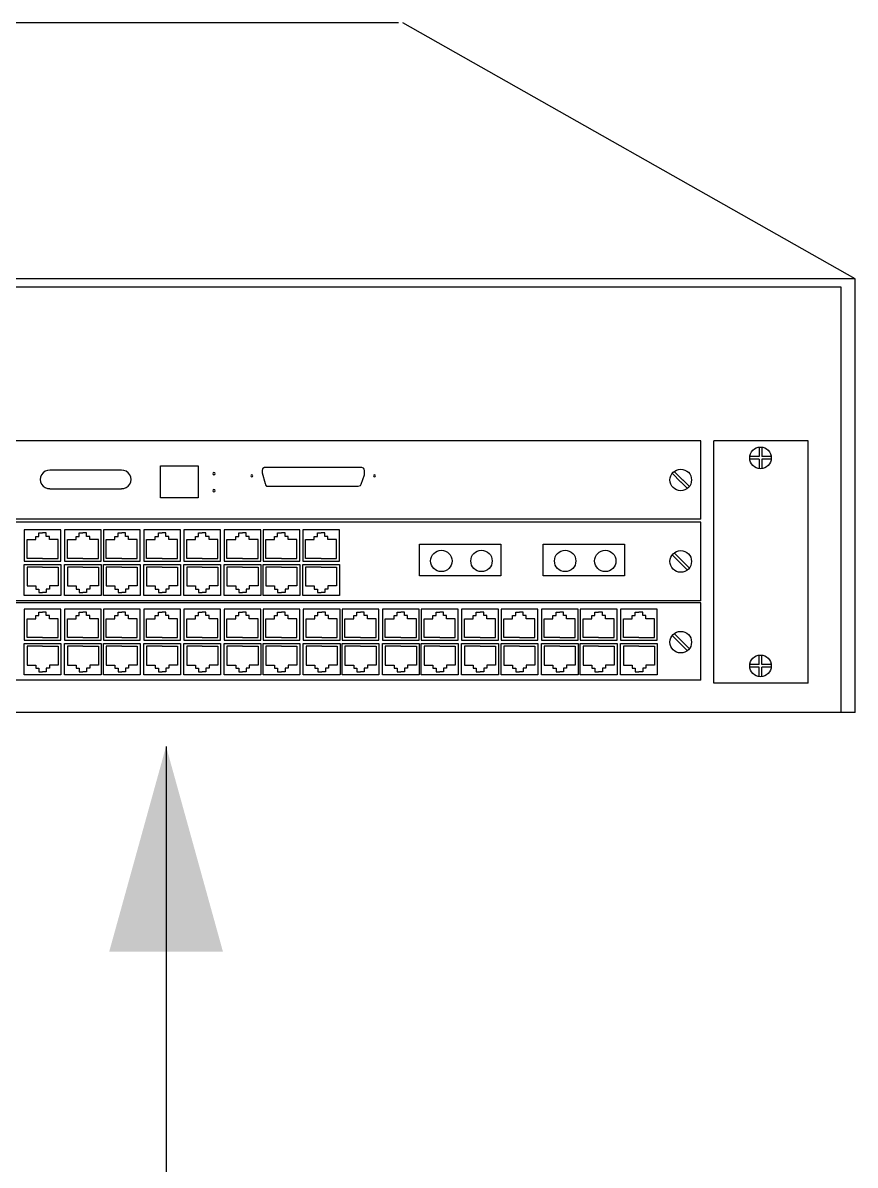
# Model space of a CAD drawing. Header units: millimetres. Extents: x 4 to 3929, y -454 to 587.
# Drawn here: x 1992.74 to 2026.89, y 232.39 to 279.25 of the extents above; entities that cross this region are included whole.
import ezdxf

# ---------------------------------------------------------------- set-up
doc = ezdxf.new("R2010")
doc.units = ezdxf.units.MM
doc.header["$LTSCALE"] = 10
doc.layers.add('CZ-LIN1', color=7, linetype='Continuous')
doc.layers.add('CZ-SYMB', color=2, linetype='Continuous')

# ---------------------------------------------------------------- blocks, each defined once
blk = doc.blocks.new('HA')
at = {"layer": 'CZ-LIN1'}
blk.add_solid([(-2.333, -8.423), (0, 0), (2.333, -8.423)], dxfattribs=at)

msp = doc.modelspace()

# ---------------------------------------------------------------- linework, layer by layer
at = {"layer": 'CZ-LIN1'}
msp.add_line((1998.615, 249.572), (1998.615, 188.027), dxfattribs=at)
at = {"layer": 'CZ-SYMB'}
for p, q in [((2008.157, 279.255), (1959.619, 279.255)), ((2026.886, 268.756), (2008.334, 279.255)), ((2026.886, 268.756), (1977.177, 268.756)), ((2026.886, 250.957), (2026.886, 268.756)), ((2026.317, 268.414), (1977.746, 268.414)), ((2026.317, 250.957), (2026.317, 268.414)), ((2020.555, 262.109), (1978.057, 262.109)), ((2020.555, 258.89), (2020.555, 262.109)), ((2024.952, 262.109), (2021.084, 262.109)), ((2021.084, 252.17), (2021.084, 262.109)), ((2024.952, 252.17), (2024.952, 262.109)), ((2022.945, 261.849), (2022.945, 261.462)), ((2023.058, 261.849), (2023.058, 261.462)), ((1998.382, 261.086), (1999.933, 261.086)), ((1998.382, 259.77), (1998.382, 261.086)), ((1999.933, 261.086), (1999.933, 259.77)), ((2022.945, 261.462), (2022.558, 261.462)), ((2022.945, 261.348), (2022.558, 261.348)), ((2022.945, 261.348), (2022.945, 260.961)), ((2023.445, 261.462), (2023.058, 261.462)), ((2023.445, 261.348), (2023.058, 261.348)), ((2023.058, 261.348), (2023.058, 260.961)), ((1996.782, 260.898), (1993.85, 260.898)), ((2002.568, 260.952), (2002.553, 260.887)), ((2002.553, 260.887), (2002.553, 260.791)), ((2002.553, 260.791), (2002.683, 260.354)), ((2002.588, 260.972), (2002.568, 260.952)), ((2002.648, 261.013), (2002.588, 260.972)), ((2006.648, 261.013), (2002.648, 261.013)), ((2006.623, 260.329), (2006.753, 260.706)), ((2006.713, 260.987), (2006.648, 261.013)), ((2006.738, 260.947), (2006.713, 260.987)), ((2006.753, 260.892), (2006.738, 260.947)), ((2006.758, 260.796), (2006.753, 260.892)), ((2006.753, 260.706), (2006.758, 260.796)), ((2019.733, 260.415), (2019.375, 260.773)), ((2019.814, 260.496), (2019.456, 260.854)), ((1993.85, 260.143), (1996.782, 260.143)), ((2002.683, 260.354), (2002.699, 260.299)), ((2002.699, 260.299), (2002.719, 260.263)), ((2002.719, 260.263), (2002.729, 260.253)), ((2002.729, 260.253), (2006.493, 260.253)), ((2006.493, 260.253), (2006.593, 260.268)), ((2006.593, 260.268), (2006.623, 260.329)), ((2020.003, 260.146), (2019.729, 260.419)), ((2020.083, 260.226), (2019.81, 260.5)), ((1999.933, 259.77), (1998.382, 259.77)), ((2020.555, 258.89), (1978.057, 258.89)), ((2020.555, 258.768), (1978.057, 258.768)), ((2020.555, 255.548), (2020.555, 258.768)), ((1992.794, 258.452), (1992.794, 257.174)), ((1994.301, 258.452), (1992.794, 258.452)), ((1993.396, 258.331), (1993.548, 258.331)), ((1993.396, 258.187), (1993.396, 258.331)), ((1993.7, 258.331), (1993.548, 258.331)), ((1993.7, 258.187), (1993.7, 258.331)), ((1994.301, 257.174), (1994.301, 258.452)), ((1995.955, 258.452), (1994.448, 258.452)), ((1994.448, 258.452), (1994.448, 257.174)), ((1995.049, 258.331), (1995.202, 258.331)), ((1995.049, 258.187), (1995.049, 258.331)), ((1995.354, 258.331), (1995.202, 258.331)), ((1995.354, 258.187), (1995.354, 258.331)), ((1995.955, 257.174), (1995.955, 258.452)), ((1997.55, 258.452), (1996.043, 258.452)), ((1996.043, 258.452), (1996.043, 257.174)), ((1996.644, 258.331), (1996.797, 258.331)), ((1996.644, 258.187), (1996.644, 258.331)), ((1996.949, 258.331), (1996.797, 258.331)), ((1996.949, 258.187), (1996.949, 258.331)), ((1997.55, 257.174), (1997.55, 258.452)), ((1999.204, 258.452), (1997.697, 258.452)), ((1997.697, 258.452), (1997.697, 257.174)), ((1998.298, 258.331), (1998.45, 258.331)), ((1998.298, 258.187), (1998.298, 258.331)), ((1998.603, 258.331), (1998.45, 258.331)), ((1998.603, 258.187), (1998.603, 258.331)), ((1999.204, 257.174), (1999.204, 258.452)), ((2000.85, 258.452), (1999.343, 258.452)), ((1999.343, 258.452), (1999.343, 257.174)), ((1999.944, 258.331), (2000.096, 258.331)), ((1999.944, 258.187), (1999.944, 258.331)), ((2000.249, 258.331), (2000.096, 258.331)), ((2000.249, 258.187), (2000.249, 258.331)), ((2000.85, 257.174), (2000.85, 258.452)), ((2002.504, 258.452), (2000.997, 258.452)), ((2000.997, 258.452), (2000.997, 257.174)), ((2001.598, 258.187), (2001.598, 258.331)), ((2001.598, 258.331), (2001.75, 258.331)), ((2001.903, 258.331), (2001.75, 258.331)), ((2001.903, 258.187), (2001.903, 258.331)), ((2002.504, 257.174), (2002.504, 258.452)), ((2004.099, 258.452), (2002.592, 258.452)), ((2002.592, 258.452), (2002.592, 257.174)), ((2003.193, 258.187), (2003.193, 258.331)), ((2003.193, 258.331), (2003.345, 258.331)), ((2003.497, 258.331), (2003.345, 258.331)), ((2003.497, 258.187), (2003.497, 258.331)), ((2004.099, 257.174), (2004.099, 258.452)), ((2005.73, 258.452), (2004.223, 258.452)), ((2004.223, 258.452), (2004.223, 257.174)), ((2004.824, 258.187), (2004.824, 258.331)), ((2004.824, 258.331), (2004.976, 258.331)), ((2005.129, 258.331), (2004.976, 258.331)), ((2005.129, 258.187), (2005.129, 258.331)), ((2005.73, 257.174), (2005.73, 258.452)), ((1992.911, 257.282), (1992.911, 258.059)), ((1992.911, 258.059), (1993.268, 258.059)), ((1993.268, 258.187), (1993.396, 258.187)), ((1993.268, 258.059), (1993.268, 258.187)), ((1993.828, 258.187), (1993.7, 258.187)), ((1993.828, 258.059), (1993.828, 258.187)), ((1994.184, 258.059), (1993.828, 258.059)), ((1994.184, 257.282), (1994.184, 258.059)), ((1994.565, 258.059), (1994.922, 258.059)), ((1994.565, 257.282), (1994.565, 258.059)), ((1994.922, 258.059), (1994.922, 258.187)), ((1994.922, 258.187), (1995.049, 258.187)), ((1995.482, 258.187), (1995.354, 258.187)), ((1995.482, 258.059), (1995.482, 258.187)), ((1995.838, 258.059), (1995.482, 258.059)), ((1995.838, 257.282), (1995.838, 258.059)), ((1996.16, 258.059), (1996.517, 258.059)), ((1996.16, 257.282), (1996.16, 258.059)), ((1996.517, 258.059), (1996.517, 258.187)), ((1996.517, 258.187), (1996.644, 258.187)), ((1997.076, 258.187), (1996.949, 258.187)), ((1997.076, 258.059), (1997.076, 258.187)), ((1997.433, 258.059), (1997.076, 258.059)), ((1997.433, 257.282), (1997.433, 258.059)), ((1997.814, 258.059), (1998.171, 258.059)), ((1997.814, 257.282), (1997.814, 258.059)), ((1998.171, 258.187), (1998.298, 258.187)), ((1998.171, 258.059), (1998.171, 258.187)), ((1998.73, 258.187), (1998.603, 258.187)), ((1998.73, 258.059), (1998.73, 258.187)), ((1999.087, 258.059), (1998.73, 258.059)), ((1999.087, 257.282), (1999.087, 258.059)), ((1999.46, 258.059), (1999.817, 258.059)), ((1999.46, 257.282), (1999.46, 258.059)), ((1999.817, 258.059), (1999.817, 258.187)), ((1999.817, 258.187), (1999.944, 258.187)), ((2000.376, 258.187), (2000.249, 258.187)), ((2000.376, 258.059), (2000.376, 258.187)), ((2000.733, 258.059), (2000.376, 258.059)), ((2000.733, 257.282), (2000.733, 258.059)), ((2001.114, 258.059), (2001.47, 258.059)), ((2001.114, 257.282), (2001.114, 258.059)), ((2001.47, 258.187), (2001.598, 258.187)), ((2001.47, 258.059), (2001.47, 258.187)), ((2002.03, 258.187), (2001.903, 258.187)), ((2002.03, 258.059), (2002.03, 258.187)), ((2002.387, 258.059), (2002.03, 258.059)), ((2002.387, 257.282), (2002.387, 258.059)), ((2002.709, 258.059), (2003.065, 258.059)), ((2002.709, 257.282), (2002.709, 258.059)), ((2003.065, 258.187), (2003.193, 258.187)), ((2003.065, 258.059), (2003.065, 258.187)), ((2003.625, 258.187), (2003.497, 258.187)), ((2003.625, 258.059), (2003.625, 258.187)), ((2003.982, 258.059), (2003.625, 258.059)), ((2003.982, 257.282), (2003.982, 258.059)), ((2004.34, 258.059), (2004.696, 258.059)), ((2004.34, 257.282), (2004.34, 258.059)), ((2004.696, 258.187), (2004.824, 258.187)), ((2004.696, 258.059), (2004.696, 258.187)), ((2005.256, 258.187), (2005.129, 258.187)), ((2005.256, 258.059), (2005.256, 258.187)), ((2005.613, 258.059), (2005.256, 258.059)), ((2005.613, 257.282), (2005.613, 258.059)), ((2009.007, 257.872), (2012.349, 257.872)), ((2009.007, 256.569), (2009.007, 257.872)), ((2012.349, 257.872), (2012.349, 256.569)), ((2014.087, 257.872), (2017.428, 257.872)), ((2014.087, 256.569), (2014.087, 257.872)), ((2017.428, 257.872), (2017.428, 256.569)), ((2019.733, 257.073), (2019.375, 257.431)), ((2019.814, 257.154), (2019.456, 257.512)), ((1992.794, 257.174), (1994.301, 257.174)), ((1992.794, 255.76), (1992.794, 257.039)), ((1992.794, 257.039), (1994.301, 257.039)), ((1993.548, 257.282), (1992.911, 257.282)), ((1992.911, 256.93), (1992.911, 256.153)), ((1993.548, 256.93), (1992.911, 256.93)), ((1993.548, 257.282), (1994.184, 257.282)), ((1993.548, 256.93), (1994.184, 256.93)), ((1994.184, 256.93), (1994.184, 256.153)), ((1994.301, 257.039), (1994.301, 255.76)), ((1994.448, 257.174), (1995.955, 257.174)), ((1994.448, 257.039), (1995.955, 257.039)), ((1994.448, 255.76), (1994.448, 257.039)), ((1995.202, 257.282), (1994.565, 257.282)), ((1995.202, 256.93), (1994.565, 256.93)), ((1994.565, 256.93), (1994.565, 256.153)), ((1995.202, 257.282), (1995.838, 257.282)), ((1995.202, 256.93), (1995.838, 256.93)), ((1995.838, 256.93), (1995.838, 256.153)), ((1995.955, 257.039), (1995.955, 255.76)), ((1996.043, 257.174), (1997.55, 257.174)), ((1996.043, 257.039), (1997.55, 257.039)), ((1996.043, 255.76), (1996.043, 257.039)), ((1996.797, 257.282), (1996.16, 257.282)), ((1996.797, 256.93), (1996.16, 256.93)), ((1996.16, 256.93), (1996.16, 256.153)), ((1996.797, 257.282), (1997.433, 257.282)), ((1996.797, 256.93), (1997.433, 256.93)), ((1997.433, 256.93), (1997.433, 256.153)), ((1997.55, 257.039), (1997.55, 255.76)), ((1997.697, 257.174), (1999.204, 257.174)), ((1997.697, 257.039), (1999.204, 257.039)), ((1997.697, 255.76), (1997.697, 257.039)), ((1998.45, 257.282), (1997.814, 257.282)), ((1998.45, 256.93), (1997.814, 256.93)), ((1997.814, 256.93), (1997.814, 256.153)), ((1998.45, 257.282), (1999.087, 257.282)), ((1998.45, 256.93), (1999.087, 256.93)), ((1999.087, 256.93), (1999.087, 256.153)), ((1999.204, 257.039), (1999.204, 255.76)), ((1999.343, 257.174), (2000.85, 257.174)), ((1999.343, 257.039), (2000.85, 257.039)), ((1999.343, 255.76), (1999.343, 257.039)), ((2000.096, 257.282), (1999.46, 257.282)), ((2000.096, 256.93), (1999.46, 256.93)), ((1999.46, 256.93), (1999.46, 256.153)), ((2000.096, 257.282), (2000.733, 257.282)), ((2000.096, 256.93), (2000.733, 256.93)), ((2000.733, 256.93), (2000.733, 256.153)), ((2000.85, 257.039), (2000.85, 255.76)), ((2000.997, 257.174), (2002.504, 257.174)), ((2000.997, 257.039), (2002.504, 257.039)), ((2000.997, 255.76), (2000.997, 257.039)), ((2001.75, 257.282), (2001.114, 257.282)), ((2001.75, 256.93), (2001.114, 256.93)), ((2001.114, 256.93), (2001.114, 256.153)), ((2001.75, 257.282), (2002.387, 257.282)), ((2001.75, 256.93), (2002.387, 256.93)), ((2002.387, 256.93), (2002.387, 256.153)), ((2002.504, 257.039), (2002.504, 255.76)), ((2002.592, 257.174), (2004.099, 257.174)), ((2002.592, 257.039), (2004.099, 257.039)), ((2002.592, 255.76), (2002.592, 257.039)), ((2003.345, 257.282), (2002.709, 257.282)), ((2003.345, 256.93), (2002.709, 256.93)), ((2002.709, 256.93), (2002.709, 256.153)), ((2003.345, 257.282), (2003.982, 257.282)), ((2003.345, 256.93), (2003.982, 256.93)), ((2003.982, 256.93), (2003.982, 256.153)), ((2004.099, 257.039), (2004.099, 255.76)), ((2004.223, 257.174), (2005.73, 257.174)), ((2004.223, 257.039), (2005.73, 257.039)), ((2004.223, 255.76), (2004.223, 257.039)), ((2004.976, 257.282), (2004.34, 257.282)), ((2004.976, 256.93), (2004.34, 256.93)), ((2004.34, 256.93), (2004.34, 256.153)), ((2004.976, 257.282), (2005.613, 257.282)), ((2004.976, 256.93), (2005.613, 256.93)), ((2005.613, 256.93), (2005.613, 256.153)), ((2005.73, 257.039), (2005.73, 255.76)), ((2020.003, 256.804), (2019.729, 257.078)), ((2020.083, 256.884), (2019.81, 257.158)), ((2012.349, 256.569), (2009.007, 256.569)), ((2017.428, 256.569), (2014.087, 256.569)), ((1992.911, 256.153), (1993.268, 256.153)), ((1993.268, 256.153), (1993.268, 256.026)), ((1993.268, 256.026), (1993.396, 256.026)), ((1993.396, 256.026), (1993.396, 255.881)), ((1993.396, 255.881), (1993.548, 255.881)), ((1993.7, 255.881), (1993.548, 255.881)), ((1993.7, 256.026), (1993.7, 255.881)), ((1993.828, 256.026), (1993.7, 256.026)), ((1993.828, 256.153), (1993.828, 256.026)), ((1994.184, 256.153), (1993.828, 256.153)), ((1994.565, 256.153), (1994.922, 256.153)), ((1994.922, 256.153), (1994.922, 256.026)), ((1994.922, 256.026), (1995.049, 256.026)), ((1995.049, 256.026), (1995.049, 255.881)), ((1995.049, 255.881), (1995.202, 255.881)), ((1995.354, 255.881), (1995.202, 255.881)), ((1995.482, 256.026), (1995.354, 256.026)), ((1995.354, 256.026), (1995.354, 255.881)), ((1995.838, 256.153), (1995.482, 256.153)), ((1995.482, 256.153), (1995.482, 256.026)), ((1996.16, 256.153), (1996.517, 256.153)), ((1996.517, 256.153), (1996.517, 256.026)), ((1996.517, 256.026), (1996.644, 256.026)), ((1996.644, 256.026), (1996.644, 255.881)), ((1996.644, 255.881), (1996.797, 255.881)), ((1996.949, 255.881), (1996.797, 255.881)), ((1997.076, 256.026), (1996.949, 256.026)), ((1996.949, 256.026), (1996.949, 255.881)), ((1997.076, 256.153), (1997.076, 256.026)), ((1997.433, 256.153), (1997.076, 256.153)), ((1997.814, 256.153), (1998.171, 256.153)), ((1998.171, 256.153), (1998.171, 256.026)), ((1998.171, 256.026), (1998.298, 256.026)), ((1998.298, 256.026), (1998.298, 255.881)), ((1998.298, 255.881), (1998.45, 255.881)), ((1998.603, 255.881), (1998.45, 255.881)), ((1998.73, 256.026), (1998.603, 256.026)), ((1998.603, 256.026), (1998.603, 255.881)), ((1999.087, 256.153), (1998.73, 256.153)), ((1998.73, 256.153), (1998.73, 256.026)), ((1999.46, 256.153), (1999.817, 256.153)), ((1999.817, 256.153), (1999.817, 256.026)), ((1999.817, 256.026), (1999.944, 256.026)), ((1999.944, 256.026), (1999.944, 255.881)), ((1999.944, 255.881), (2000.096, 255.881)), ((2000.249, 255.881), (2000.096, 255.881)), ((2000.376, 256.026), (2000.249, 256.026)), ((2000.249, 256.026), (2000.249, 255.881)), ((2000.376, 256.153), (2000.376, 256.026)), ((2000.733, 256.153), (2000.376, 256.153)), ((2001.114, 256.153), (2001.47, 256.153)), ((2001.47, 256.153), (2001.47, 256.026)), ((2001.47, 256.026), (2001.598, 256.026)), ((2001.598, 256.026), (2001.598, 255.881)), ((2001.598, 255.881), (2001.75, 255.881)), ((2001.903, 255.881), (2001.75, 255.881)), ((2002.03, 256.026), (2001.903, 256.026)), ((2001.903, 256.026), (2001.903, 255.881)), ((2002.03, 256.153), (2002.03, 256.026)), ((2002.387, 256.153), (2002.03, 256.153)), ((2002.709, 256.153), (2003.065, 256.153)), ((2003.065, 256.153), (2003.065, 256.026)), ((2003.065, 256.026), (2003.193, 256.026)), ((2003.193, 256.026), (2003.193, 255.881)), ((2003.193, 255.881), (2003.345, 255.881)), ((2003.497, 255.881), (2003.345, 255.881)), ((2003.497, 256.026), (2003.497, 255.881)), ((2003.625, 256.026), (2003.497, 256.026)), ((2003.982, 256.153), (2003.625, 256.153)), ((2003.625, 256.153), (2003.625, 256.026)), ((2004.34, 256.153), (2004.696, 256.153)), ((2004.696, 256.153), (2004.696, 256.026)), ((2004.696, 256.026), (2004.824, 256.026)), ((2004.824, 256.026), (2004.824, 255.881)), ((2004.824, 255.881), (2004.976, 255.881)), ((2005.129, 255.881), (2004.976, 255.881)), ((2005.256, 256.026), (2005.129, 256.026)), ((2005.129, 256.026), (2005.129, 255.881)), ((2005.256, 256.153), (2005.256, 256.026)), ((2005.613, 256.153), (2005.256, 256.153)), ((2020.555, 255.548), (1978.057, 255.548)), ((2020.555, 255.455), (1978.057, 255.455)), ((1994.301, 255.76), (1992.794, 255.76)), ((1995.955, 255.76), (1994.448, 255.76)), ((1997.55, 255.76), (1996.043, 255.76)), ((1999.204, 255.76), (1997.697, 255.76)), ((2000.85, 255.76), (1999.343, 255.76)), ((2002.504, 255.76), (2000.997, 255.76)), ((2004.099, 255.76), (2002.592, 255.76)), ((2005.73, 255.76), (2004.223, 255.76)), ((2020.555, 252.293), (2020.555, 255.455)), ((1992.794, 255.201), (1992.794, 253.922)), ((1994.301, 255.201), (1992.794, 255.201)), ((1993.396, 255.08), (1993.548, 255.08)), ((1993.396, 254.935), (1993.396, 255.08)), ((1993.7, 255.08), (1993.548, 255.08)), ((1993.7, 254.935), (1993.7, 255.08)), ((1994.301, 253.922), (1994.301, 255.201)), ((1995.955, 255.201), (1994.448, 255.201)), ((1994.448, 255.201), (1994.448, 253.922)), ((1995.049, 254.935), (1995.049, 255.08)), ((1995.049, 255.08), (1995.202, 255.08)), ((1995.354, 255.08), (1995.202, 255.08)), ((1995.354, 254.935), (1995.354, 255.08)), ((1995.955, 253.922), (1995.955, 255.201)), ((1997.55, 255.201), (1996.043, 255.201)), ((1996.043, 255.201), (1996.043, 253.922)), ((1996.644, 254.935), (1996.644, 255.08)), ((1996.644, 255.08), (1996.797, 255.08)), ((1996.949, 255.08), (1996.797, 255.08)), ((1996.949, 254.935), (1996.949, 255.08)), ((1997.55, 253.922), (1997.55, 255.201)), ((1999.204, 255.201), (1997.697, 255.201)), ((1997.697, 255.201), (1997.697, 253.922)), ((1998.298, 255.08), (1998.45, 255.08)), ((1998.298, 254.935), (1998.298, 255.08)), ((1998.603, 255.08), (1998.45, 255.08)), ((1998.603, 254.935), (1998.603, 255.08)), ((1999.204, 253.922), (1999.204, 255.201)), ((1999.343, 255.201), (1999.343, 253.922)), ((2000.85, 255.201), (1999.343, 255.201)), ((1999.944, 254.935), (1999.944, 255.08)), ((1999.944, 255.08), (2000.096, 255.08)), ((2000.249, 255.08), (2000.096, 255.08)), ((2000.249, 254.935), (2000.249, 255.08)), ((2000.85, 253.922), (2000.85, 255.201)), ((2002.504, 255.201), (2000.997, 255.201)), ((2000.997, 255.201), (2000.997, 253.922)), ((2001.598, 255.08), (2001.75, 255.08)), ((2001.598, 254.935), (2001.598, 255.08)), ((2001.903, 255.08), (2001.75, 255.08)), ((2001.903, 254.935), (2001.903, 255.08)), ((2002.504, 253.922), (2002.504, 255.201)), ((2002.592, 255.201), (2002.592, 253.922)), ((2004.099, 255.201), (2002.592, 255.201)), ((2003.193, 254.935), (2003.193, 255.08)), ((2003.193, 255.08), (2003.345, 255.08)), ((2003.497, 255.08), (2003.345, 255.08)), ((2003.497, 254.935), (2003.497, 255.08)), ((2004.099, 253.922), (2004.099, 255.201)), ((2004.246, 255.201), (2004.246, 253.922)), ((2005.753, 255.201), (2004.246, 255.201)), ((2004.847, 254.935), (2004.847, 255.08)), ((2004.847, 255.08), (2004.999, 255.08)), ((2005.151, 255.08), (2004.999, 255.08)), ((2005.151, 254.935), (2005.151, 255.08)), ((2005.753, 253.922), (2005.753, 255.201)), ((2005.838, 255.201), (2005.838, 253.922)), ((2007.346, 255.201), (2005.838, 255.201)), ((2006.44, 255.08), (2006.592, 255.08)), ((2006.44, 254.935), (2006.44, 255.08)), ((2006.744, 255.08), (2006.592, 255.08)), ((2006.744, 254.935), (2006.744, 255.08)), ((2007.346, 253.922), (2007.346, 255.201)), ((2008.999, 255.201), (2007.492, 255.201)), ((2007.492, 255.201), (2007.492, 253.922)), ((2008.094, 254.935), (2008.094, 255.08)), ((2008.094, 255.08), (2008.246, 255.08)), ((2008.398, 255.08), (2008.246, 255.08)), ((2008.398, 254.935), (2008.398, 255.08)), ((2008.999, 253.922), (2008.999, 255.201)), ((2010.594, 255.201), (2009.087, 255.201)), ((2009.087, 255.201), (2009.087, 253.922)), ((2009.689, 254.935), (2009.689, 255.08)), ((2009.689, 255.08), (2009.841, 255.08)), ((2009.993, 255.08), (2009.841, 255.08)), ((2009.993, 254.935), (2009.993, 255.08)), ((2010.594, 253.922), (2010.594, 255.201)), ((2010.741, 255.201), (2010.741, 253.922)), ((2012.248, 255.201), (2010.741, 255.201)), ((2011.342, 255.08), (2011.495, 255.08)), ((2011.342, 254.935), (2011.342, 255.08)), ((2011.647, 255.08), (2011.495, 255.08)), ((2011.647, 254.935), (2011.647, 255.08)), ((2012.248, 253.922), (2012.248, 255.201)), ((2012.36, 255.201), (2012.36, 253.922)), ((2013.867, 255.201), (2012.36, 255.201)), ((2012.961, 254.935), (2012.961, 255.08)), ((2012.961, 255.08), (2013.113, 255.08)), ((2013.265, 255.08), (2013.113, 255.08)), ((2013.265, 254.935), (2013.265, 255.08)), ((2013.867, 253.922), (2013.867, 255.201)), ((2015.521, 255.201), (2014.014, 255.201)), ((2014.014, 255.201), (2014.014, 253.922)), ((2014.615, 255.08), (2014.767, 255.08)), ((2014.615, 254.935), (2014.615, 255.08)), ((2014.919, 255.08), (2014.767, 255.08)), ((2014.919, 254.935), (2014.919, 255.08)), ((2015.521, 253.922), (2015.521, 255.201)), ((2017.115, 255.201), (2015.608, 255.201)), ((2015.608, 255.201), (2015.608, 253.922)), ((2016.21, 255.08), (2016.362, 255.08)), ((2016.21, 254.935), (2016.21, 255.08)), ((2016.514, 255.08), (2016.362, 255.08)), ((2016.514, 254.935), (2016.514, 255.08)), ((2017.115, 253.922), (2017.115, 255.201)), ((2018.769, 255.201), (2017.262, 255.201)), ((2017.262, 255.201), (2017.262, 253.922)), ((2017.864, 254.935), (2017.864, 255.08)), ((2017.864, 255.08), (2018.016, 255.08)), ((2018.168, 255.08), (2018.016, 255.08)), ((2018.168, 254.935), (2018.168, 255.08)), ((2018.769, 253.922), (2018.769, 255.201)), ((1992.911, 254.031), (1992.911, 254.808)), ((1992.911, 254.808), (1993.268, 254.808)), ((1993.268, 254.808), (1993.268, 254.935)), ((1993.268, 254.935), (1993.396, 254.935)), ((1993.828, 254.935), (1993.7, 254.935)), ((1993.828, 254.808), (1993.828, 254.935)), ((1994.184, 254.808), (1993.828, 254.808)), ((1994.184, 254.031), (1994.184, 254.808)), ((1994.565, 254.808), (1994.922, 254.808)), ((1994.565, 254.031), (1994.565, 254.808)), ((1994.922, 254.935), (1995.049, 254.935)), ((1994.922, 254.808), (1994.922, 254.935)), ((1995.482, 254.935), (1995.354, 254.935)), ((1995.482, 254.808), (1995.482, 254.935)), ((1995.838, 254.808), (1995.482, 254.808)), ((1995.838, 254.031), (1995.838, 254.808)), ((1996.16, 254.808), (1996.517, 254.808)), ((1996.16, 254.031), (1996.16, 254.808)), ((1996.517, 254.935), (1996.644, 254.935)), ((1996.517, 254.808), (1996.517, 254.935)), ((1997.076, 254.935), (1996.949, 254.935)), ((1997.076, 254.808), (1997.076, 254.935)), ((1997.433, 254.808), (1997.076, 254.808)), ((1997.433, 254.031), (1997.433, 254.808)), ((1997.814, 254.808), (1998.171, 254.808)), ((1997.814, 254.031), (1997.814, 254.808)), ((1998.171, 254.808), (1998.171, 254.935)), ((1998.171, 254.935), (1998.298, 254.935)), ((1998.73, 254.935), (1998.603, 254.935)), ((1998.73, 254.808), (1998.73, 254.935)), ((1999.087, 254.808), (1998.73, 254.808)), ((1999.087, 254.031), (1999.087, 254.808)), ((1999.46, 254.808), (1999.817, 254.808)), ((1999.46, 254.031), (1999.46, 254.808)), ((1999.817, 254.935), (1999.944, 254.935)), ((1999.817, 254.808), (1999.817, 254.935)), ((2000.376, 254.935), (2000.249, 254.935)), ((2000.376, 254.808), (2000.376, 254.935)), ((2000.733, 254.808), (2000.376, 254.808)), ((2000.733, 254.031), (2000.733, 254.808)), ((2001.114, 254.808), (2001.47, 254.808)), ((2001.114, 254.031), (2001.114, 254.808)), ((2001.47, 254.808), (2001.47, 254.935)), ((2001.47, 254.935), (2001.598, 254.935)), ((2002.03, 254.935), (2001.903, 254.935)), ((2002.03, 254.808), (2002.03, 254.935)), ((2002.387, 254.808), (2002.03, 254.808)), ((2002.387, 254.031), (2002.387, 254.808)), ((2002.709, 254.808), (2003.065, 254.808)), ((2002.709, 254.031), (2002.709, 254.808)), ((2003.065, 254.808), (2003.065, 254.935)), ((2003.065, 254.935), (2003.193, 254.935)), ((2003.625, 254.935), (2003.497, 254.935)), ((2003.625, 254.808), (2003.625, 254.935)), ((2003.982, 254.808), (2003.625, 254.808)), ((2003.982, 254.031), (2003.982, 254.808)), ((2004.362, 254.031), (2004.362, 254.808)), ((2004.362, 254.808), (2004.719, 254.808)), ((2004.719, 254.935), (2004.847, 254.935)), ((2004.719, 254.808), (2004.719, 254.935)), ((2005.279, 254.935), (2005.151, 254.935)), ((2005.279, 254.808), (2005.279, 254.935)), ((2005.636, 254.808), (2005.279, 254.808)), ((2005.636, 254.031), (2005.636, 254.808)), ((2005.955, 254.808), (2006.312, 254.808)), ((2005.955, 254.031), (2005.955, 254.808)), ((2006.312, 254.808), (2006.312, 254.935)), ((2006.312, 254.935), (2006.44, 254.935)), ((2006.872, 254.935), (2006.744, 254.935)), ((2006.872, 254.808), (2006.872, 254.935)), ((2007.229, 254.808), (2006.872, 254.808)), ((2007.229, 254.031), (2007.229, 254.808)), ((2007.609, 254.808), (2007.966, 254.808)), ((2007.609, 254.031), (2007.609, 254.808)), ((2007.966, 254.935), (2008.094, 254.935)), ((2007.966, 254.808), (2007.966, 254.935)), ((2008.526, 254.935), (2008.398, 254.935)), ((2008.526, 254.808), (2008.526, 254.935)), ((2008.883, 254.808), (2008.526, 254.808)), ((2008.883, 254.031), (2008.883, 254.808)), ((2009.204, 254.808), (2009.561, 254.808)), ((2009.204, 254.031), (2009.204, 254.808)), ((2009.561, 254.935), (2009.689, 254.935)), ((2009.561, 254.808), (2009.561, 254.935)), ((2010.121, 254.935), (2009.993, 254.935)), ((2010.121, 254.808), (2010.121, 254.935)), ((2010.477, 254.808), (2010.121, 254.808)), ((2010.477, 254.031), (2010.477, 254.808)), ((2010.858, 254.031), (2010.858, 254.808)), ((2010.858, 254.808), (2011.215, 254.808)), ((2011.215, 254.808), (2011.215, 254.935)), ((2011.215, 254.935), (2011.342, 254.935)), ((2011.775, 254.935), (2011.647, 254.935)), ((2011.775, 254.808), (2011.775, 254.935)), ((2012.131, 254.808), (2011.775, 254.808)), ((2012.131, 254.031), (2012.131, 254.808)), ((2012.476, 254.808), (2012.833, 254.808)), ((2012.476, 254.031), (2012.476, 254.808)), ((2012.833, 254.935), (2012.961, 254.935)), ((2012.833, 254.808), (2012.833, 254.935)), ((2013.393, 254.935), (2013.265, 254.935)), ((2013.393, 254.808), (2013.393, 254.935)), ((2013.75, 254.808), (2013.393, 254.808)), ((2013.75, 254.031), (2013.75, 254.808)), ((2014.13, 254.808), (2014.487, 254.808)), ((2014.13, 254.031), (2014.13, 254.808)), ((2014.487, 254.808), (2014.487, 254.935)), ((2014.487, 254.935), (2014.615, 254.935)), ((2015.047, 254.935), (2014.919, 254.935)), ((2015.047, 254.808), (2015.047, 254.935)), ((2015.404, 254.808), (2015.047, 254.808)), ((2015.404, 254.031), (2015.404, 254.808)), ((2015.725, 254.808), (2016.082, 254.808)), ((2015.725, 254.031), (2015.725, 254.808)), ((2016.082, 254.808), (2016.082, 254.935)), ((2016.082, 254.935), (2016.21, 254.935)), ((2016.642, 254.935), (2016.514, 254.935)), ((2016.642, 254.808), (2016.642, 254.935)), ((2016.999, 254.808), (2016.642, 254.808)), ((2016.999, 254.031), (2016.999, 254.808)), ((2017.379, 254.808), (2017.736, 254.808)), ((2017.379, 254.031), (2017.379, 254.808)), ((2017.736, 254.935), (2017.864, 254.935)), ((2017.736, 254.808), (2017.736, 254.935)), ((2018.296, 254.935), (2018.168, 254.935)), ((2018.296, 254.808), (2018.296, 254.935)), ((2018.653, 254.808), (2018.296, 254.808)), ((2018.653, 254.031), (2018.653, 254.808)), ((1993.548, 254.031), (1992.911, 254.031)), ((1993.548, 254.031), (1994.184, 254.031)), ((1995.202, 254.031), (1994.565, 254.031)), ((1995.202, 254.031), (1995.838, 254.031)), ((1996.797, 254.031), (1996.16, 254.031)), ((1996.797, 254.031), (1997.433, 254.031)), ((1998.45, 254.031), (1997.814, 254.031)), ((1998.45, 254.031), (1999.087, 254.031)), ((2000.096, 254.031), (1999.46, 254.031)), ((2000.096, 254.031), (2000.733, 254.031)), ((2001.75, 254.031), (2001.114, 254.031)), ((2001.75, 254.031), (2002.387, 254.031)), ((2003.345, 254.031), (2002.709, 254.031)), ((2003.345, 254.031), (2003.982, 254.031)), ((2004.999, 254.031), (2004.362, 254.031)), ((2004.999, 254.031), (2005.636, 254.031)), ((2006.592, 254.031), (2005.955, 254.031)), ((2006.592, 254.031), (2007.229, 254.031)), ((2008.246, 254.031), (2007.609, 254.031)), ((2008.246, 254.031), (2008.883, 254.031)), ((2009.841, 254.031), (2009.204, 254.031)), ((2009.841, 254.031), (2010.477, 254.031)), ((2011.495, 254.031), (2010.858, 254.031)), ((2011.495, 254.031), (2012.131, 254.031)), ((2013.113, 254.031), (2012.476, 254.031)), ((2013.113, 254.031), (2013.75, 254.031)), ((2014.767, 254.031), (2014.13, 254.031)), ((2014.767, 254.031), (2015.404, 254.031)), ((2016.362, 254.031), (2015.725, 254.031)), ((2016.362, 254.031), (2016.999, 254.031)), ((2018.016, 254.031), (2017.379, 254.031)), ((2018.016, 254.031), (2018.653, 254.031)), ((2019.733, 253.761), (2019.375, 254.119)), ((2019.814, 253.841), (2019.456, 254.2)), ((1992.794, 253.922), (1994.301, 253.922)), ((1992.794, 252.509), (1992.794, 253.787)), ((1992.794, 253.787), (1994.301, 253.787)), ((1992.911, 253.679), (1992.911, 252.902)), ((1993.548, 253.679), (1992.911, 253.679)), ((1993.548, 253.679), (1994.184, 253.679)), ((1994.184, 253.679), (1994.184, 252.902)), ((1994.301, 253.787), (1994.301, 252.509)), ((1994.448, 253.922), (1995.955, 253.922)), ((1994.448, 253.787), (1995.955, 253.787)), ((1994.448, 252.509), (1994.448, 253.787)), ((1995.202, 253.679), (1994.565, 253.679)), ((1994.565, 253.679), (1994.565, 252.902)), ((1995.202, 253.679), (1995.838, 253.679)), ((1995.838, 253.679), (1995.838, 252.902)), ((1995.955, 253.787), (1995.955, 252.509)), ((1996.043, 253.922), (1997.55, 253.922)), ((1996.043, 253.787), (1997.55, 253.787)), ((1996.043, 252.509), (1996.043, 253.787)), ((1996.797, 253.679), (1996.16, 253.679)), ((1996.16, 253.679), (1996.16, 252.902)), ((1996.797, 253.679), (1997.433, 253.679)), ((1997.433, 253.679), (1997.433, 252.902)), ((1997.55, 253.787), (1997.55, 252.509)), ((1997.697, 253.922), (1999.204, 253.922)), ((1997.697, 253.787), (1999.204, 253.787)), ((1997.697, 252.509), (1997.697, 253.787)), ((1997.814, 253.679), (1997.814, 252.902)), ((1998.45, 253.679), (1997.814, 253.679)), ((1998.45, 253.679), (1999.087, 253.679)), ((1999.087, 253.679), (1999.087, 252.902)), ((1999.204, 253.787), (1999.204, 252.509)), ((1999.343, 253.922), (2000.85, 253.922)), ((1999.343, 253.787), (2000.85, 253.787)), ((1999.343, 252.509), (1999.343, 253.787)), ((1999.46, 253.679), (1999.46, 252.902)), ((2000.096, 253.679), (1999.46, 253.679)), ((2000.096, 253.679), (2000.733, 253.679)), ((2000.733, 253.679), (2000.733, 252.902)), ((2000.85, 253.787), (2000.85, 252.509)), ((2000.997, 253.922), (2002.504, 253.922)), ((2000.997, 253.787), (2002.504, 253.787)), ((2000.997, 252.509), (2000.997, 253.787)), ((2001.114, 253.679), (2001.114, 252.902)), ((2001.75, 253.679), (2001.114, 253.679)), ((2001.75, 253.679), (2002.387, 253.679)), ((2002.387, 253.679), (2002.387, 252.902)), ((2002.504, 253.787), (2002.504, 252.509)), ((2002.592, 253.922), (2004.099, 253.922)), ((2002.592, 253.787), (2004.099, 253.787)), ((2002.592, 252.509), (2002.592, 253.787)), ((2003.345, 253.679), (2002.709, 253.679)), ((2002.709, 253.679), (2002.709, 252.902)), ((2003.345, 253.679), (2003.982, 253.679)), ((2003.982, 253.679), (2003.982, 252.902)), ((2004.099, 253.787), (2004.099, 252.509)), ((2004.246, 253.922), (2005.753, 253.922)), ((2004.246, 252.509), (2004.246, 253.787)), ((2004.246, 253.787), (2005.753, 253.787)), ((2004.362, 253.679), (2004.362, 252.902)), ((2004.999, 253.679), (2004.362, 253.679)), ((2004.999, 253.679), (2005.636, 253.679)), ((2005.636, 253.679), (2005.636, 252.902)), ((2005.753, 253.787), (2005.753, 252.509)), ((2005.838, 253.922), (2007.346, 253.922)), ((2005.838, 252.509), (2005.838, 253.787)), ((2005.838, 253.787), (2007.346, 253.787)), ((2005.955, 253.679), (2005.955, 252.902)), ((2006.592, 253.679), (2005.955, 253.679)), ((2006.592, 253.679), (2007.229, 253.679)), ((2007.229, 253.679), (2007.229, 252.902)), ((2007.346, 253.787), (2007.346, 252.509)), ((2007.492, 253.922), (2008.999, 253.922)), ((2007.492, 253.787), (2008.999, 253.787)), ((2007.492, 252.509), (2007.492, 253.787)), ((2007.609, 253.679), (2007.609, 252.902)), ((2008.246, 253.679), (2007.609, 253.679)), ((2008.246, 253.679), (2008.883, 253.679)), ((2008.883, 253.679), (2008.883, 252.902)), ((2008.999, 253.787), (2008.999, 252.509)), ((2009.087, 253.922), (2010.594, 253.922)), ((2009.087, 253.787), (2010.594, 253.787)), ((2009.087, 252.509), (2009.087, 253.787)), ((2009.204, 253.679), (2009.204, 252.902)), ((2009.841, 253.679), (2009.204, 253.679)), ((2009.841, 253.679), (2010.477, 253.679)), ((2010.477, 253.679), (2010.477, 252.902)), ((2010.594, 253.787), (2010.594, 252.509)), ((2010.741, 253.922), (2012.248, 253.922)), ((2010.741, 253.787), (2012.248, 253.787)), ((2010.741, 252.509), (2010.741, 253.787)), ((2010.858, 253.679), (2010.858, 252.902)), ((2011.495, 253.679), (2010.858, 253.679)), ((2011.495, 253.679), (2012.131, 253.679)), ((2012.131, 253.679), (2012.131, 252.902)), ((2012.248, 253.787), (2012.248, 252.509)), ((2012.36, 253.922), (2013.867, 253.922)), ((2012.36, 253.787), (2013.867, 253.787)), ((2012.36, 252.509), (2012.36, 253.787)), ((2013.113, 253.679), (2012.476, 253.679)), ((2012.476, 253.679), (2012.476, 252.902)), ((2013.113, 253.679), (2013.75, 253.679)), ((2013.75, 253.679), (2013.75, 252.902)), ((2013.867, 253.787), (2013.867, 252.509)), ((2014.014, 253.922), (2015.521, 253.922)), ((2014.014, 253.787), (2015.521, 253.787)), ((2014.014, 252.509), (2014.014, 253.787)), ((2014.13, 253.679), (2014.13, 252.902)), ((2014.767, 253.679), (2014.13, 253.679)), ((2014.767, 253.679), (2015.404, 253.679)), ((2015.404, 253.679), (2015.404, 252.902)), ((2015.521, 253.787), (2015.521, 252.509)), ((2015.608, 253.922), (2017.115, 253.922)), ((2015.608, 253.787), (2017.115, 253.787)), ((2015.608, 252.509), (2015.608, 253.787)), ((2015.725, 253.679), (2015.725, 252.902)), ((2016.362, 253.679), (2015.725, 253.679)), ((2016.362, 253.679), (2016.999, 253.679)), ((2016.999, 253.679), (2016.999, 252.902)), ((2017.115, 253.787), (2017.115, 252.509)), ((2017.262, 253.922), (2018.769, 253.922)), ((2017.262, 253.787), (2018.769, 253.787)), ((2017.262, 252.509), (2017.262, 253.787)), ((2017.379, 253.679), (2017.379, 252.902)), ((2018.016, 253.679), (2017.379, 253.679)), ((2018.016, 253.679), (2018.653, 253.679)), ((2018.653, 253.679), (2018.653, 252.902)), ((2018.769, 253.787), (2018.769, 252.509)), ((2020.003, 253.492), (2019.729, 253.765)), ((2020.083, 253.572), (2019.81, 253.846)), ((2022.945, 252.931), (2022.945, 253.317)), ((2023.058, 252.931), (2023.058, 253.317)), ((1992.911, 252.902), (1993.268, 252.902)), ((1993.268, 252.902), (1993.268, 252.774)), ((1993.268, 252.774), (1993.396, 252.774)), ((1993.396, 252.774), (1993.396, 252.63)), ((1993.396, 252.63), (1993.548, 252.63)), ((1993.7, 252.63), (1993.548, 252.63)), ((1993.828, 252.774), (1993.7, 252.774)), ((1993.7, 252.774), (1993.7, 252.63)), ((1994.184, 252.902), (1993.828, 252.902)), ((1993.828, 252.902), (1993.828, 252.774)), ((1994.565, 252.902), (1994.922, 252.902)), ((1994.922, 252.902), (1994.922, 252.774)), ((1994.922, 252.774), (1995.049, 252.774)), ((1995.049, 252.774), (1995.049, 252.63)), ((1995.049, 252.63), (1995.202, 252.63)), ((1995.354, 252.63), (1995.202, 252.63)), ((1995.354, 252.774), (1995.354, 252.63)), ((1995.482, 252.774), (1995.354, 252.774)), ((1995.838, 252.902), (1995.482, 252.902)), ((1995.482, 252.902), (1995.482, 252.774)), ((1996.16, 252.902), (1996.517, 252.902)), ((1996.517, 252.902), (1996.517, 252.774)), ((1996.517, 252.774), (1996.644, 252.774)), ((1996.644, 252.774), (1996.644, 252.63)), ((1996.644, 252.63), (1996.797, 252.63)), ((1996.949, 252.63), (1996.797, 252.63)), ((1996.949, 252.774), (1996.949, 252.63)), ((1997.076, 252.774), (1996.949, 252.774)), ((1997.076, 252.902), (1997.076, 252.774)), ((1997.433, 252.902), (1997.076, 252.902)), ((1997.814, 252.902), (1998.171, 252.902)), ((1998.171, 252.902), (1998.171, 252.774)), ((1998.171, 252.774), (1998.298, 252.774)), ((1998.298, 252.774), (1998.298, 252.63)), ((1998.298, 252.63), (1998.45, 252.63)), ((1998.603, 252.63), (1998.45, 252.63)), ((1998.73, 252.774), (1998.603, 252.774)), ((1998.603, 252.774), (1998.603, 252.63)), ((1999.087, 252.902), (1998.73, 252.902)), ((1998.73, 252.902), (1998.73, 252.774)), ((1999.46, 252.902), (1999.817, 252.902)), ((1999.817, 252.902), (1999.817, 252.774)), ((1999.817, 252.774), (1999.944, 252.774)), ((1999.944, 252.774), (1999.944, 252.63)), ((1999.944, 252.63), (2000.096, 252.63)), ((2000.249, 252.63), (2000.096, 252.63)), ((2000.249, 252.774), (2000.249, 252.63)), ((2000.376, 252.774), (2000.249, 252.774)), ((2000.733, 252.902), (2000.376, 252.902)), ((2000.376, 252.902), (2000.376, 252.774)), ((2001.114, 252.902), (2001.47, 252.902)), ((2001.47, 252.902), (2001.47, 252.774)), ((2001.47, 252.774), (2001.598, 252.774)), ((2001.598, 252.774), (2001.598, 252.63)), ((2001.598, 252.63), (2001.75, 252.63)), ((2001.903, 252.63), (2001.75, 252.63)), ((2001.903, 252.774), (2001.903, 252.63)), ((2002.03, 252.774), (2001.903, 252.774)), ((2002.387, 252.902), (2002.03, 252.902)), ((2002.03, 252.902), (2002.03, 252.774)), ((2002.709, 252.902), (2003.065, 252.902)), ((2003.065, 252.902), (2003.065, 252.774)), ((2003.065, 252.774), (2003.193, 252.774)), ((2003.193, 252.774), (2003.193, 252.63)), ((2003.193, 252.63), (2003.345, 252.63)), ((2003.497, 252.63), (2003.345, 252.63)), ((2003.625, 252.774), (2003.497, 252.774)), ((2003.497, 252.774), (2003.497, 252.63)), ((2003.982, 252.902), (2003.625, 252.902)), ((2003.625, 252.902), (2003.625, 252.774)), ((2004.362, 252.902), (2004.719, 252.902)), ((2004.719, 252.902), (2004.719, 252.774)), ((2004.719, 252.774), (2004.847, 252.774)), ((2004.847, 252.774), (2004.847, 252.63)), ((2004.847, 252.63), (2004.999, 252.63)), ((2005.151, 252.63), (2004.999, 252.63)), ((2005.151, 252.774), (2005.151, 252.63)), ((2005.279, 252.774), (2005.151, 252.774)), ((2005.636, 252.902), (2005.279, 252.902)), ((2005.279, 252.902), (2005.279, 252.774)), ((2005.955, 252.902), (2006.312, 252.902)), ((2006.312, 252.902), (2006.312, 252.774)), ((2006.312, 252.774), (2006.44, 252.774)), ((2006.44, 252.774), (2006.44, 252.63)), ((2006.44, 252.63), (2006.592, 252.63)), ((2006.744, 252.63), (2006.592, 252.63)), ((2006.744, 252.774), (2006.744, 252.63)), ((2006.872, 252.774), (2006.744, 252.774)), ((2007.229, 252.902), (2006.872, 252.902)), ((2006.872, 252.902), (2006.872, 252.774)), ((2007.609, 252.902), (2007.966, 252.902)), ((2007.966, 252.902), (2007.966, 252.774)), ((2007.966, 252.774), (2008.094, 252.774)), ((2008.094, 252.774), (2008.094, 252.63)), ((2008.094, 252.63), (2008.246, 252.63)), ((2008.398, 252.63), (2008.246, 252.63)), ((2008.398, 252.774), (2008.398, 252.63)), ((2008.526, 252.774), (2008.398, 252.774)), ((2008.883, 252.902), (2008.526, 252.902)), ((2008.526, 252.902), (2008.526, 252.774)), ((2009.204, 252.902), (2009.561, 252.902)), ((2009.561, 252.902), (2009.561, 252.774)), ((2009.561, 252.774), (2009.689, 252.774)), ((2009.689, 252.774), (2009.689, 252.63)), ((2009.689, 252.63), (2009.841, 252.63)), ((2009.993, 252.63), (2009.841, 252.63)), ((2009.993, 252.774), (2009.993, 252.63)), ((2010.121, 252.774), (2009.993, 252.774)), ((2010.477, 252.902), (2010.121, 252.902)), ((2010.121, 252.902), (2010.121, 252.774)), ((2010.858, 252.902), (2011.215, 252.902)), ((2011.215, 252.902), (2011.215, 252.774)), ((2011.215, 252.774), (2011.342, 252.774)), ((2011.342, 252.774), (2011.342, 252.63)), ((2011.342, 252.63), (2011.495, 252.63)), ((2011.647, 252.63), (2011.495, 252.63)), ((2011.775, 252.774), (2011.647, 252.774)), ((2011.647, 252.774), (2011.647, 252.63)), ((2012.131, 252.902), (2011.775, 252.902)), ((2011.775, 252.902), (2011.775, 252.774)), ((2012.476, 252.902), (2012.833, 252.902)), ((2012.833, 252.902), (2012.833, 252.774)), ((2012.833, 252.774), (2012.961, 252.774)), ((2012.961, 252.774), (2012.961, 252.63)), ((2012.961, 252.63), (2013.113, 252.63)), ((2013.265, 252.63), (2013.113, 252.63)), ((2013.265, 252.774), (2013.265, 252.63)), ((2013.393, 252.774), (2013.265, 252.774)), ((2013.75, 252.902), (2013.393, 252.902)), ((2013.393, 252.902), (2013.393, 252.774)), ((2014.13, 252.902), (2014.487, 252.902)), ((2014.487, 252.902), (2014.487, 252.774)), ((2014.487, 252.774), (2014.615, 252.774)), ((2014.615, 252.774), (2014.615, 252.63)), ((2014.615, 252.63), (2014.767, 252.63)), ((2014.919, 252.63), (2014.767, 252.63)), ((2015.047, 252.774), (2014.919, 252.774)), ((2014.919, 252.774), (2014.919, 252.63)), ((2015.404, 252.902), (2015.047, 252.902)), ((2015.047, 252.902), (2015.047, 252.774)), ((2015.725, 252.902), (2016.082, 252.902)), ((2016.082, 252.902), (2016.082, 252.774)), ((2016.082, 252.774), (2016.21, 252.774)), ((2016.21, 252.774), (2016.21, 252.63)), ((2016.21, 252.63), (2016.362, 252.63)), ((2016.514, 252.63), (2016.362, 252.63)), ((2016.642, 252.774), (2016.514, 252.774)), ((2016.514, 252.774), (2016.514, 252.63)), ((2016.999, 252.902), (2016.642, 252.902)), ((2016.642, 252.902), (2016.642, 252.774)), ((2017.379, 252.902), (2017.736, 252.902)), ((2017.736, 252.902), (2017.736, 252.774)), ((2017.736, 252.774), (2017.864, 252.774)), ((2017.864, 252.774), (2017.864, 252.63)), ((2017.864, 252.63), (2018.016, 252.63)), ((2018.168, 252.63), (2018.016, 252.63)), ((2018.168, 252.774), (2018.168, 252.63)), ((2018.296, 252.774), (2018.168, 252.774)), ((2018.653, 252.902), (2018.296, 252.902)), ((2018.296, 252.902), (2018.296, 252.774)), ((2022.945, 252.931), (2022.558, 252.931)), ((2022.945, 252.817), (2022.558, 252.817)), ((2022.945, 252.43), (2022.945, 252.817)), ((2023.445, 252.931), (2023.058, 252.931)), ((2023.445, 252.817), (2023.058, 252.817)), ((2023.058, 252.43), (2023.058, 252.817)), ((2020.555, 252.293), (1978.057, 252.293)), ((1994.301, 252.509), (1992.794, 252.509)), ((1995.955, 252.509), (1994.448, 252.509)), ((1997.55, 252.509), (1996.043, 252.509)), ((1999.204, 252.509), (1997.697, 252.509)), ((2000.85, 252.509), (1999.343, 252.509)), ((2002.504, 252.509), (2000.997, 252.509)), ((2004.099, 252.509), (2002.592, 252.509)), ((2005.753, 252.509), (2004.246, 252.509)), ((2007.346, 252.509), (2005.838, 252.509)), ((2008.999, 252.509), (2007.492, 252.509)), ((2010.594, 252.509), (2009.087, 252.509)), ((2012.248, 252.509), (2010.741, 252.509)), ((2013.867, 252.509), (2012.36, 252.509)), ((2015.521, 252.509), (2014.014, 252.509)), ((2017.115, 252.509), (2015.608, 252.509)), ((2018.769, 252.509), (2017.262, 252.509)), ((2024.952, 252.17), (2021.084, 252.17)), ((2026.886, 250.957), (1977.177, 250.957))]:
    msp.add_line(p, q, dxfattribs=at)
for centre, radius in [((2023.002, 261.405), 0.444), ((2019.729, 260.5), 0.444), ((2009.909, 257.18), 0.439), ((2011.555, 257.18), 0.439), ((2014.988, 257.18), 0.439), ((2016.634, 257.18), 0.439), ((2019.729, 257.158), 0.444), ((2019.729, 253.846), 0.444), ((2023.002, 252.874), 0.444)]:
    msp.add_circle(centre, radius, dxfattribs=at)
for centre, radius, start, end in [((1993.825, 260.521), 0.378, 86.1952, 273.8048), ((1996.807, 260.521), 0.378, 266.1952, 93.8048), ((2000.577, 260.762), 0.0493, 90, 270), ((2000.577, 260.762), 0.0493, 270, 90), ((2002.136, 260.672), 0.0394, 90, 270), ((2002.136, 260.672), 0.0394, 270, 90), ((2007.165, 260.672), 0.0394, 90, 270), ((2007.165, 260.672), 0.0394, 270, 90), ((2000.577, 260.058), 0.0493, 90, 270), ((2000.577, 260.058), 0.0493, 270, 90)]:
    msp.add_arc(centre, radius, start, end, dxfattribs=at)

# ---------------------------------------------------------------- block references
at = {"layer": 'CZ-LIN1'}
msp.add_blockref('HA', (1998.615, 249.572), dxfattribs=at)

doc.saveas('drawing.dxf')
